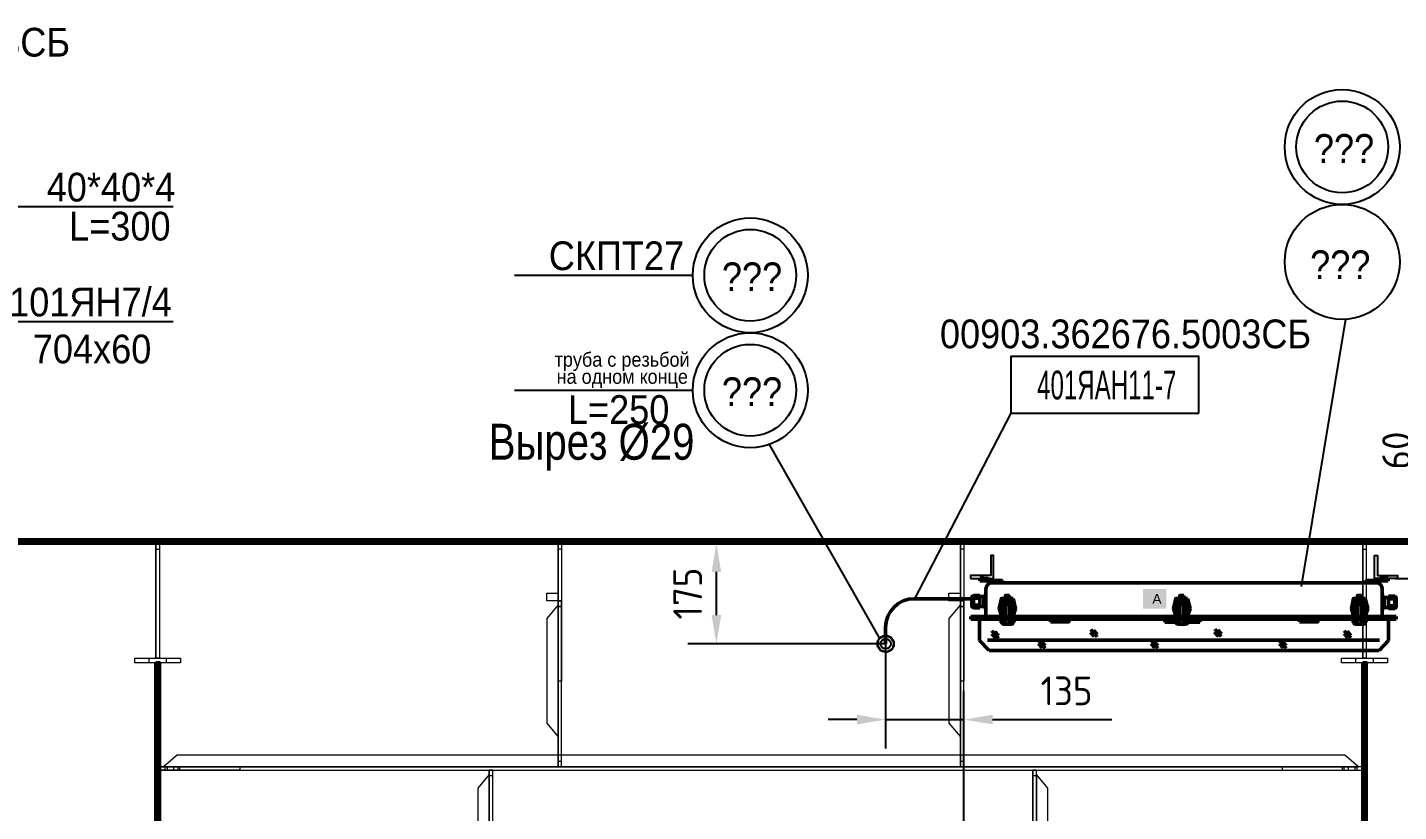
# Model space of a CAD drawing. Header units: millimetres. Extents: x -35117 to 70520, y -28859 to 27816.
# Drawn here: x 66736 to 69122, y -7611 to -6246 of the extents above; entities that cross this region are included whole.
import ezdxf

# ---------------------------------------------------------------- set-up
doc = ezdxf.new("R2010")
doc.units = ezdxf.units.MM
for name, color, linetype in [('-1109', 7, 'Continuous'), ('-1114', 7, 'Continuous'), ('-1512', 7, 'Continuous'), ('ANCHOR', 50, 'Continuous'), ('CABLE', 6, 'Continuous'), ('EQUIPMENT', 7, 'Continuous'), ('Выноски', 7, 'Continuous'), ('Насыщение', 7, 'Continuous'), ('Позиции', 1, 'Continuous'), ('ПозицииОборудования', 7, 'Continuous'), ('Эл.слесарное насыщение', 7, 'Continuous')]:
    doc.layers.add(name, color=color, linetype=linetype)
doc.layers.add('Hull', color=1, linetype='Continuous', lineweight=40)
doc.styles.add('SIMPLEX', font='simplex.shx', dxfattribs={"width": 0.9, "height": 50})
doc.styles.add('ST_1_20', font='arial.ttf')
doc.styles.get("Standard").update_dxf_attribs({"font": 'arial.ttf'})
doc.dimstyles.new('М_20 -1', dxfattribs={"dimscale": 0, "dimtxt": 50, "dimasz": 50, "dimexe": 50, "dimexo": 0, "dimgap": 25, "dimtad": 1, "dimdec": 0, "dimrnd": 5, "dimdsep": 46, "dimtxsty": 'SIMPLEX', "dimcen": 50, "dimclrd": 1, "dimclre": 1, "dimclrt": 3, "dimadec": 0, "dimazin": 0, "dimtfac": 1, "dimtdec": 0, "dimtmove": 0, "dimatfit": 3, "dimfxl": 1, "dimtolj": 1, "dimtzin": 0, "dimarcsym": 0})

# ---------------------------------------------------------------- blocks, each defined once
blk = doc.blocks.new('РР_1508918631_HG-20971400N')
at = {"layer": 'ANCHOR', "color": 0, "linetype": 'ByBlock', "flags": 128}
blk.add_lwpolyline([(2357.7, 1202), (2317.7, 1202), (2317.7, 1242), (2322.7, 1242), (2322.7, 1207), (2357.7, 1207), (2357.7, 1202)], dxfattribs=at)
at = {"layer": 'ANCHOR', "color": 0, "flags": 1}
for tag in ['', 'SystemId', 'Keyword', 'Description', 'DimensionalDescription']:
    blk.add_attdef(tag, (2317, 1202), '', height=1, dxfattribs=at)
blk = doc.blocks.new('РР_1508918631_HG-20971400M')
at = {"layer": 'ANCHOR', "color": 0, "linetype": 'ByBlock', "flags": 128}
blk.add_lwpolyline([(1877.7, 1202), (1837.7, 1202), (1837.7, 1242), (1842.7, 1242), (1842.7, 1207), (1877.7, 1207), (1877.7, 1202)], dxfattribs=at)
at = {"layer": 'ANCHOR', "color": 0, "flags": 1}
for tag in ['', 'SystemId', 'Keyword', 'Description', 'DimensionalDescription']:
    blk.add_attdef(tag, (1837, 1202), '', height=1, dxfattribs=at)
blk = doc.blocks.new('*D303')
at = {"layer": 'Defpoints', "color": 0}
for p in [(69116, -7143.9), (69168.7, -7143.9), (69116, -7205.1)]:
    blk.add_point(p, dxfattribs=at)
at = {"layer": 'EQUIPMENT', "color": 1, "lineweight": -2}
for p, q in [((69168.7, -7093.9), (69168.7, -6921)), ((69116, -7143.9), (69218.7, -7143.9)), ((69168.7, -7205.1), (69168.7, -7143.9)), ((69116, -7205.1), (69218.7, -7205.1)), ((69168.7, -7255.1), (69168.7, -7305.1))]:
    blk.add_line(p, q, dxfattribs=at)
at = {"layer": 'EQUIPMENT', "color": 1}
for points in [[(69160.4, -7093.9), (69177.1, -7093.9), (69168.7, -7143.9)], [(69160.4, -7255.1), (69177.1, -7255.1), (69168.7, -7205.1)]]:
    blk.add_solid(points, dxfattribs=at)
at = {"layer": 'EQUIPMENT', "color": 3, "lineweight": 50, "insert": (69118.7, -6982.5), "char_height": 50, "attachment_point": 5, "rotation": 90, "style": 'SIMPLEX', "bg_fill": 3, "box_fill_scale": 1.1, "bg_fill_color": 256, "bg_fill_true_color": 13158600, "bg_fill_transparency": 0}
blk.add_mtext('\\A1;60', dxfattribs=at)
blk = doc.blocks.new('*D304')
at = {"layer": 'Defpoints', "color": 0, "linetype": 'Continuous'}
for p in [(67935.1, -7143.9), (68229.6, -7143.9), (68229.6, -7318.9)]:
    blk.add_point(p, dxfattribs=at)
at = {"layer": 'Hull', "color": 1, "linetype": 'Continuous', "lineweight": -2}
for p, q in [((68229.6, -7143.9), (67885.1, -7143.9)), ((67935.1, -7268.9), (67935.1, -7193.9)), ((68229.6, -7318.9), (67885.1, -7318.9))]:
    blk.add_line(p, q, dxfattribs=at)
at = {"layer": 'Hull', "color": 1, "linetype": 'Continuous'}
for points in [[(67926.7, -7193.9), (67943.4, -7193.9), (67935.1, -7143.9)], [(67926.7, -7268.9), (67943.4, -7268.9), (67935.1, -7318.9)]]:
    blk.add_solid(points, dxfattribs=at)
at = {"layer": 'Hull', "color": 3, "linetype": 'Continuous', "lineweight": 9, "insert": (67885.1, -7231.4), "char_height": 50, "attachment_point": 5, "rotation": 90, "style": 'SIMPLEX'}
blk.add_mtext('\\A1;175', dxfattribs=at)
blk = doc.blocks.new('*D305')
at = {"layer": 'Defpoints', "color": 0, "linetype": 'Continuous'}
for p in [(68229.6, -7318.9), (68365.8, -7450.8), (68365.8, -10309.1)]:
    blk.add_point(p, dxfattribs=at)
at = {"layer": 'Hull', "color": 1, "linetype": 'Continuous', "lineweight": -2}
for p, q in [((68229.6, -7318.9), (68229.6, -7500.8)), ((68365.8, -10309.1), (68365.8, -7400.8)), ((68179.6, -7450.8), (68129.6, -7450.8)), ((68229.6, -7450.8), (68365.8, -7450.8)), ((68415.8, -7450.8), (68623, -7450.8))]:
    blk.add_line(p, q, dxfattribs=at)
at = {"layer": 'Hull', "color": 1, "linetype": 'Continuous'}
for points in [[(68179.6, -7442.4), (68179.6, -7459.1), (68229.6, -7450.8)], [(68415.8, -7442.4), (68415.8, -7459.1), (68365.8, -7450.8)]]:
    blk.add_solid(points, dxfattribs=at)
at = {"layer": 'Hull', "color": 3, "linetype": 'Continuous', "lineweight": 9, "insert": (68544.4, -7400.8), "char_height": 50, "attachment_point": 5, "style": 'SIMPLEX'}
blk.add_mtext('\\A1;135', dxfattribs=at)

msp = doc.modelspace()

# ---------------------------------------------------------------- hatches: boundary and pattern name
at = {"layer": 'EQUIPMENT', "lineweight": 50}
h = msp.add_hatch(dxfattribs=at)
h.set_pattern_fill('ANSI32', color=2, scale=1.089062)
h.set_pattern_definition([(45, (-118774.998, -105107.19884), (-0.2887812584, 0.2887812584), []), (45, (-118774.80547, -105107.19884), (-0.2887812584, 0.2887812584), [])])
h.paths.add_polyline_path([(69043.847, -7240.074), (69064.29, -7240.074), (69064.29, -7271.211), (69059.441, -7271.211), (69059.441, -7251.125, 0.89349141), (69048.946, -7251.125), (69048.946, -7271.211), (69043.847, -7271.211)])
h.paths.add_polyline_path([(69059.441, -7271.211), (69064.29, -7271.211), (69064.29, -7276.275), (69059.441, -7276.275)])
h.paths.add_polyline_path([(69059.441, -7276.275), (69064.29, -7276.275), (69064.29, -7281.365, -0.31608798), (69060.503, -7284.878), (69059.441, -7284.877)])
h.paths.add_polyline_path([(69043.847, -7271.211), (69048.946, -7271.211), (69048.946, -7276.275), (69043.847, -7276.275)])
h.paths.add_polyline_path([(69043.847, -7276.275), (69048.946, -7276.275), (69048.946, -7284.869), (69048.095, -7284.868, -0.34641657), (69043.847, -7280.94)])
h.paths.add_polyline_path([(69050.7, -7234.732), (69057.77, -7234.732), (69057.77, -7240.074), (69050.7, -7240.074)])
h.paths.add_polyline_path([(68734.624, -7239.948), (68755.067, -7239.948), (68755.067, -7271.211), (68750.218, -7271.211), (68750.218, -7250.999, 0.89349141), (68739.723, -7250.999), (68739.723, -7271.211), (68734.624, -7271.211)])
h.paths.add_polyline_path([(68750.218, -7271.211), (68755.067, -7271.211), (68755.067, -7276.275), (68750.218, -7276.275)])
h.paths.add_polyline_path([(68750.218, -7276.275), (68755.067, -7276.275), (68755.067, -7281.239, -0.31608798), (68751.279, -7284.752), (68750.218, -7284.751)])
h.paths.add_polyline_path([(68734.624, -7271.211), (68739.723, -7271.211), (68739.723, -7276.275), (68734.624, -7276.275)])
h.paths.add_polyline_path([(68734.624, -7276.275), (68739.723, -7276.275), (68739.723, -7284.743), (68738.872, -7284.742, -0.34641657), (68734.624, -7280.814)])
h.paths.add_polyline_path([(68741.477, -7234.606), (68748.547, -7234.606), (68748.547, -7239.948), (68741.477, -7239.948)])
h.paths.add_polyline_path([(68431.1, -7240.015), (68451.543, -7240.015), (68451.543, -7271.211), (68446.694, -7271.211), (68446.694, -7251.067, 0.89349141), (68436.199, -7251.067), (68436.199, -7271.211), (68431.1, -7271.211)])
h.paths.add_polyline_path([(68446.694, -7271.211), (68451.543, -7271.211), (68451.543, -7276.275), (68446.694, -7276.275)])
h.paths.add_polyline_path([(68446.694, -7276.275), (68451.543, -7276.275), (68451.543, -7281.307, -0.31608798), (68447.755, -7284.819), (68446.694, -7284.818)])
h.paths.add_polyline_path([(68431.1, -7276.275), (68436.199, -7276.275), (68436.199, -7284.81), (68435.347, -7284.81, -0.34641657), (68431.1, -7280.881)])
h.paths.add_polyline_path([(68431.1, -7271.211), (68436.199, -7271.211), (68436.199, -7276.275), (68431.1, -7276.275)])
h.paths.add_polyline_path([(68437.952, -7234.673), (68445.023, -7234.673), (68445.023, -7240.015), (68437.952, -7240.015)])
h.paths.add_polyline_path([(68431.1, -7240.015), (68431.1, -7246.255), (68428.996, -7257.592), (68430.901, -7270.248), (68427.242, -7257.641)])
h.paths.add_polyline_path([(68451.543, -7245.812), (68451.543, -7240.015), (68455.695, -7257.641), (68451.543, -7270.951), (68453.797, -7257.588)])
h.paths.add_polyline_path([(68431.1, -7276.275), (68431.1, -7280.407, -0.79965413)])
h.paths.add_polyline_path([(68451.543, -7276.275, -0.75958809), (68451.543, -7280.618)])
h.paths.add_polyline_path([(68734.624, -7239.948), (68734.624, -7246.188), (68732.521, -7257.524), (68734.425, -7270.18), (68730.766, -7257.573)])
h.paths.add_polyline_path([(68755.067, -7245.745), (68755.067, -7239.948), (68759.22, -7257.573), (68755.067, -7270.884), (68757.322, -7257.521)])
h.paths.add_polyline_path([(69043.847, -7240.074), (69043.847, -7246.314), (69041.744, -7257.65), (69043.648, -7270.306), (69039.989, -7257.699)])
h.paths.add_polyline_path([(69064.29, -7245.871), (69064.29, -7240.074), (69068.443, -7257.699), (69064.29, -7271.01), (69066.545, -7257.647)])
h.paths.add_polyline_path([(69064.29, -7276.275, -0.75958809), (69064.29, -7280.618)])
h.paths.add_polyline_path([(69043.847, -7276.275), (69043.847, -7280.407, -0.79965413)])
h.paths.add_polyline_path([(68955.253, -7271.211), (68975.755, -7271.211), (68975.755, -7276.275), (68955.253, -7276.275)])
h.paths.add_polyline_path([(68949.926, -7276.275), (68981.813, -7276.275), (68981.813, -7280.757), (68949.926, -7280.757)])
h.paths.add_polyline_path([(68521.868, -7271.211), (68542.37, -7271.211), (68542.37, -7276.275), (68521.868, -7276.275)])
h.paths.add_polyline_path([(68516.541, -7276.275), (68548.428, -7276.275), (68548.428, -7280.757), (68516.541, -7280.757)])

# ---------------------------------------------------------------- linework, layer by layer
at = {"layer": '-1109', "color": 1, "lineweight": 0}
msp.add_line((66965.811, -7532.898), (66965.811, -7538.898), dxfattribs=at)
at = {"layer": '-1114', "color": 4, "lineweight": 0}
for p, q in [((66965.811, -7538.898), (66965.811, -7532.898)), ((66965.811, -7538.898), (66965.811, -7532.898)), ((69059.811, -7538.898), (69059.811, -7532.898))]:
    msp.add_line(p, q, dxfattribs=at)
at = {"layer": '-1512', "color": 6, "lineweight": 0}
for p, q in [((67845.406, -7137.897), (67843.812, -7137.897)), ((67856.775, -7137.897), (67851.746, -7137.897)), ((67864.813, -7137.897), (67856.775, -7137.897)), ((67865.18, -7137.897), (67864.813, -7137.897)), ((67879.662, -7137.897), (67877.478, -7137.897)), ((67884.213, -7137.897), (67879.662, -7137.897)), ((67885.812, -7137.897), (67884.213, -7137.897)), ((67888.813, -7137.897), (67886.984, -7137.897)), ((69045.406, -7137.897), (69043.812, -7137.897)), ((69056.776, -7137.897), (69051.746, -7137.897)), ((69064.812, -7137.897), (69056.776, -7137.897)), ((69065.18, -7137.897), (69064.812, -7137.897)), ((69079.662, -7137.897), (69077.479, -7137.897)), ((69084.213, -7137.897), (69079.662, -7137.897)), ((69085.812, -7137.897), (69084.213, -7137.897)), ((69088.813, -7137.897), (69086.984, -7137.897))]:
    msp.add_line(p, q, dxfattribs=at)
for points in [[(67847.842, -7137.897), (67845.406, -7137.897), (67843.812, -7137.897), (67842.639, -7137.897)], [(67855.627, -7137.897), (67851.746, -7137.897), (67847.842, -7137.897)], [(67864.813, -7137.897), (67856.775, -7137.897), (67855.627, -7137.897)], [(67873.996, -7137.897), (67865.18, -7137.897), (67864.813, -7137.897)], [(67881.783, -7137.897), (67879.662, -7137.897), (67877.478, -7137.897), (67873.996, -7137.897)], [(67886.984, -7137.897), (67885.812, -7137.897), (67884.213, -7137.897), (67881.783, -7137.897)], [(69047.842, -7137.897), (69045.406, -7137.897), (69043.812, -7137.897), (69042.639, -7137.897)], [(69055.627, -7137.897), (69051.746, -7137.897), (69047.842, -7137.897)], [(69064.812, -7137.897), (69056.776, -7137.897), (69055.627, -7137.897)], [(69073.996, -7137.897), (69065.18, -7137.897), (69064.812, -7137.897)], [(69081.783, -7137.897), (69079.662, -7137.897), (69077.479, -7137.897), (69073.996, -7137.897)], [(69086.984, -7137.897), (69085.812, -7137.897), (69084.213, -7137.897), (69081.783, -7137.897)]]:
    msp.add_lwpolyline(points, dxfattribs=at)
at = {"color": 1}
for centre, radius in [((69024.055, -6454.208), 100), ((69024.055, -6454.208), 79.838), ((67993.932, -6677.542), 100), ((67993.932, -6677.542), 79.838), ((67993.932, -6877.542), 100), ((67993.932, -6877.542), 79.838)]:
    msp.add_circle(centre, radius, dxfattribs=at)
at = {"layer": 'CABLE', "color": 6, "linetype": 'Continuous', "lineweight": 50}
msp.add_lwpolyline([(68379.611, -7240.429), (68279.611, -7240.429, 0.41421356), (68229.611, -7290.429), (68229.611, -7319.01)], format="xyb", dxfattribs=at)
at = {"layer": 'EQUIPMENT', "color": 2, "lineweight": 50}
for p, q in [((68393.402, -7205.096), (68393.402, -7209.096)), ((68397.412, -7212.056), (68397.412, -7201.51)), ((69100.261, -7212.056), (69100.261, -7201.51)), ((69104.271, -7205.096), (69104.271, -7209.096)), ((68403.983, -7270.537), (68403.983, -7222.4)), ((69082.8, -7212.739), (68414.873, -7212.739)), ((68433.127, -7208.739), (68433.127, -7212.739)), ((68508.873, -7212.739), (68465.26, -7212.739)), ((69031.725, -7212.739), (68988.113, -7212.739)), ((69064.546, -7208.739), (69064.546, -7212.739)), ((69093.691, -7271.19), (69093.691, -7223.63)), ((68379.611, -7253.033), (68379.611, -7238.162)), ((68379.611, -7245.429), (68379.611, -7253.033)), ((68382.298, -7256.268), (68382.298, -7234.631)), ((68382.298, -7234.631), (68393.217, -7234.672)), ((68393.217, -7239.437), (68382.298, -7239.437)), ((68393.217, -7251.556), (68382.298, -7251.556)), ((68393.217, -7234.672), (68393.217, -7256.268)), ((68400.716, -7236.737), (68393.217, -7236.737)), ((68400.716, -7236.737), (68400.716, -7234.692)), ((68400.716, -7234.692), (68403.983, -7234.692)), ((68400.716, -7236.737), (68400.716, -7256.289)), ((68400.716, -7239.457), (68403.983, -7239.457)), ((68400.716, -7251.576), (68403.983, -7251.576)), ((68431.1, -7240.015), (68427.242, -7257.641)), ((68431.1, -7246.255), (68428.996, -7257.592)), ((68431.1, -7280.881), (68431.1, -7240.015)), ((68451.543, -7240.015), (68431.1, -7240.015)), ((68436.199, -7251.067), (68436.199, -7284.837)), ((68437.95, -7252.923), (68437.925, -7284.812)), ((68445.023, -7234.673), (68437.952, -7234.673)), ((68437.952, -7240.015), (68437.952, -7234.673)), ((68445.023, -7234.673), (68445.023, -7240.015)), ((68446.694, -7251.067), (68446.694, -7284.837)), ((68451.543, -7240.015), (68451.543, -7281.307)), ((68451.543, -7240.015), (68455.695, -7257.641)), ((68451.543, -7245.812), (68453.797, -7257.588)), ((68734.624, -7239.948), (68730.766, -7257.573)), ((68734.624, -7246.188), (68732.521, -7257.524)), ((68734.624, -7280.814), (68734.624, -7239.948)), ((68755.067, -7239.948), (68734.624, -7239.948)), ((68739.723, -7250.999), (68739.723, -7284.77)), ((68741.475, -7252.856), (68741.45, -7284.744)), ((68748.547, -7234.606), (68741.477, -7234.606)), ((68741.477, -7239.948), (68741.477, -7234.606)), ((68748.544, -7253.387), (68748.52, -7284.75)), ((68748.547, -7234.606), (68748.547, -7239.948)), ((68750.218, -7250.999), (68750.218, -7284.77)), ((68755.067, -7239.948), (68755.067, -7281.239)), ((68755.067, -7239.948), (68759.22, -7257.573)), ((68755.067, -7245.745), (68757.322, -7257.521)), ((69043.847, -7240.074), (69039.989, -7257.699)), ((69043.847, -7246.314), (69041.744, -7257.65)), ((69043.847, -7280.94), (69043.847, -7240.074)), ((69064.29, -7240.074), (69043.847, -7240.074)), ((69048.946, -7251.125), (69048.946, -7284.896)), ((69050.698, -7252.982), (69050.673, -7284.87)), ((69057.77, -7234.732), (69050.7, -7234.732)), ((69050.7, -7240.074), (69050.7, -7234.732)), ((69057.77, -7234.732), (69057.77, -7240.074)), ((69059.441, -7251.125), (69059.441, -7284.896)), ((69064.29, -7240.074), (69064.29, -7281.365)), ((69064.29, -7240.074), (69068.443, -7257.699)), ((69064.29, -7245.871), (69066.545, -7257.647)), ((69096.958, -7235.972), (69093.691, -7235.972)), ((69096.958, -7240.685), (69093.691, -7240.685)), ((69096.958, -7252.804), (69093.691, -7252.804)), ((69096.958, -7255.523), (69096.958, -7235.972)), ((69096.958, -7238.098), (69104.456, -7238.098)), ((69104.456, -7257.589), (69104.456, -7235.993)), ((69104.456, -7235.993), (69115.376, -7235.993)), ((69104.456, -7240.705), (69115.376, -7240.705)), ((69104.456, -7252.824), (69115.376, -7252.824)), ((69115.376, -7235.993), (69115.376, -7257.629)), ((69118.063, -7246.831), (69118.063, -7239.228)), ((69118.063, -7239.228), (69118.063, -7254.099)), ((68378.046, -7271.211), (68378.046, -7276.275)), ((69118.046, -7271.211), (68378.046, -7271.211)), ((69118.046, -7276.275), (68378.046, -7276.275)), ((68393.217, -7256.268), (68382.298, -7256.268)), ((68393.103, -7276.275), (68393.103, -7313.08)), ((68400.716, -7254.162), (68393.217, -7254.162)), ((68400.716, -7256.289), (68403.983, -7256.289)), ((68427.242, -7257.641), (68431.1, -7270.933)), ((68428.996, -7257.592), (68430.901, -7270.248)), ((68445.02, -7253.454), (68444.996, -7284.817)), ((68453.797, -7257.588), (68451.543, -7270.951)), ((68455.695, -7257.641), (68451.543, -7270.951)), ((68516.541, -7280.757), (68516.541, -7276.275)), ((68521.868, -7271.211), (68521.868, -7276.275)), ((68542.37, -7276.275), (68542.37, -7271.211)), ((68548.428, -7276.275), (68548.428, -7280.757)), ((68715.182, -7281.239), (68715.182, -7276.275)), ((68730.766, -7257.573), (68734.624, -7270.865)), ((68732.521, -7257.524), (68734.425, -7270.18)), ((68757.322, -7257.521), (68755.067, -7270.884)), ((68759.22, -7257.573), (68755.067, -7270.884)), ((68776.247, -7281.239), (68776.247, -7276.275)), ((68949.926, -7280.757), (68949.926, -7276.275)), ((68955.253, -7271.211), (68955.253, -7276.275)), ((68975.755, -7276.275), (68975.755, -7271.211)), ((68981.813, -7276.275), (68981.813, -7280.757)), ((69039.989, -7257.699), (69043.847, -7270.991)), ((69041.744, -7257.65), (69043.648, -7270.306)), ((69057.768, -7253.513), (69057.743, -7284.876)), ((69066.545, -7257.647), (69064.29, -7271.01)), ((69068.443, -7257.699), (69064.29, -7271.01)), ((69096.958, -7257.568), (69093.691, -7257.568)), ((69096.958, -7255.523), (69096.958, -7257.568)), ((69096.958, -7255.523), (69104.456, -7255.523)), ((69115.376, -7257.629), (69104.456, -7257.589)), ((69104.562, -7276.275), (69104.562, -7313.08)), ((69118.046, -7271.211), (69118.046, -7276.268)), ((68414.613, -7296.582), (68425.768, -7309.136)), ((68419.549, -7297.556), (68425.938, -7304.648)), ((68447.755, -7284.819), (68435.347, -7284.81)), ((68548.428, -7280.757), (68516.541, -7280.757)), ((68586.184, -7299.282), (68592.573, -7306.374)), ((68586.493, -7294.1), (68597.648, -7306.654)), ((68591.428, -7295.074), (68597.818, -7302.165)), ((68734.709, -7281.228), (68715.182, -7281.239)), ((68751.279, -7284.752), (68738.872, -7284.742)), ((68755.067, -7281.239), (68776.247, -7281.239)), ((68802.121, -7298.799), (68808.51, -7305.89)), ((68802.43, -7293.616), (68813.585, -7306.171)), ((68807.366, -7294.59), (68813.755, -7301.682)), ((68981.813, -7280.757), (68949.926, -7280.757)), ((69027.738, -7296.144), (69038.893, -7308.699)), ((69032.674, -7297.119), (69039.064, -7304.21)), ((69060.503, -7284.878), (69048.095, -7284.868)), ((68393.103, -7313.08), (68409.625, -7330.739)), ((69088.709, -7312.406), (68406.973, -7312.406)), ((68414.304, -7301.764), (68420.694, -7308.856)), ((68495.61, -7318.943), (68502, -7326.035)), ((68495.92, -7313.76), (68507.075, -7326.315)), ((68500.855, -7314.734), (68507.245, -7321.826)), ((68691.872, -7318.951), (68698.262, -7326.043)), ((68692.181, -7313.769), (68703.336, -7326.323)), ((68697.117, -7314.743), (68703.507, -7321.834)), ((68914.892, -7318.966), (68921.282, -7326.058)), ((68915.201, -7313.784), (68926.356, -7326.338)), ((68920.137, -7314.758), (68926.527, -7321.849)), ((69027.429, -7301.327), (69033.819, -7308.419)), ((69104.562, -7313.08), (69088.132, -7330.739)), ((69088.132, -7330.739), (68409.625, -7330.739))]:
    msp.add_line(p, q, dxfattribs=at)
for points in [[(68433.127, -7208.739), (68415.632, -7208.739), (68406.374, -7205.096), (68393.402, -7205.096)], [(69064.546, -7208.739), (69082.041, -7208.739), (69091.299, -7205.096), (69104.271, -7205.096)], [(68433.127, -7212.739), (68414.873, -7212.739), (68405.616, -7209.096), (68393.402, -7209.096)], [(69064.546, -7212.739), (69082.8, -7212.739), (69092.058, -7209.096), (69104.271, -7209.096)]]:
    msp.add_lwpolyline(points, dxfattribs=at)
for centre, radius, start, end in [((68414.873, -7223.63), 10.891, 90, 180), ((69082.8, -7223.63), 10.891, 0, 90), ((68383.198, -7238.127), 3.59, 104.564541, 180.889137), ((68382.954, -7252.989), 3.344, 180.745631, 258.677189), ((68441.446, -7251.659), 5.281, 6.438972, 173.561028), ((68441.445, -7253.719), 3.585, 4.236783, 167.180639), ((68744.97, -7251.592), 5.281, 6.438972, 173.561028), ((68744.97, -7253.651), 3.585, 4.236783, 167.180639), ((69054.194, -7251.718), 5.281, 6.438972, 173.561028), ((69054.193, -7253.777), 3.585, 4.236783, 167.180639), ((69114.719, -7239.271), 3.344, 0.745631, 78.677189), ((68431.565, -7278.341), 2.118, 102.704555, 257.295445), ((68450.938, -7278.447), 2.254, 285.560258, 74.439742), ((69044.313, -7278.341), 2.118, 102.704555, 257.295445), ((69063.686, -7278.447), 2.254, 285.560258, 74.439742), ((69114.475, -7254.134), 3.59, 284.564541, 0.889137), ((68435.718, -7280.148), 4.677, 189.023542, 268.27764), ((68447.149, -7280.367), 4.494, 277.474318, 347.922659), ((68739.243, -7280.08), 4.677, 189.023542, 268.27764), ((68750.673, -7280.299), 4.494, 277.474318, 347.922659), ((69048.466, -7280.206), 4.677, 189.023542, 268.27764), ((69059.896, -7280.425), 4.494, 277.474318, 347.922659)]:
    msp.add_arc(centre, radius, start, end, dxfattribs=at)
at = {"layer": 'Hull', "color": 4, "linetype": 'Continuous', "lineweight": 50}
for p, q in [((69265.81, -7137.897), (63678.811, -7137.897)), ((66115.811, -7137.897), (69265.81, -7137.897)), ((69265.81, -7143.897), (66115.811, -7143.897)), ((66959.811, -7351.899), (66959.811, -9736.896)), ((69059.811, -7351.899), (69059.811, -9736.896))]:
    msp.add_line(p, q, dxfattribs=at)
at = {"layer": 'Hull', "color": 86, "linetype": 'Continuous', "lineweight": 9}
for p, q in [((66959.811, -7143.897), (66959.811, -7343.897)), ((66959.811, -7153.898), (66965.811, -7153.898)), ((67659.811, -7243.897), (67659.811, -7143.897)), ((67665.811, -7153.898), (67659.811, -7153.898)), ((68359.811, -7243.897), (68359.811, -7143.897)), ((68365.81, -7153.898), (68359.811, -7153.898)), ((69059.811, -7143.897), (69059.811, -7343.897)), ((69059.811, -7153.898), (69065.81, -7153.898)), ((67639.81, -7243.897), (67639.81, -7230.506)), ((67639.81, -7230.506), (67659.811, -7230.506)), ((67639.81, -7243.897), (67639.81, -7230.506)), ((67659.811, -7243.897), (67639.81, -7243.897)), ((67659.811, -7251.047), (67639.81, -7274.885)), ((67659.811, -7230.506), (67659.811, -7243.897)), ((67659.811, -7243.897), (67659.811, -7253.898)), ((67659.811, -7480.747), (67659.811, -7251.047)), ((68339.811, -7243.897), (68339.811, -7230.506)), ((68339.811, -7230.506), (68359.811, -7230.506)), ((68339.811, -7243.897), (68339.811, -7230.506)), ((68359.811, -7243.897), (68339.811, -7243.897)), ((68359.811, -7251.047), (68339.811, -7274.885)), ((68359.811, -7230.506), (68359.811, -7243.897)), ((68359.811, -7243.897), (68359.811, -7253.898)), ((68359.811, -7480.747), (68359.811, -7251.047)), ((67639.81, -7274.885), (67639.81, -7456.913)), ((67665.811, -7253.898), (67659.811, -7253.898)), ((67659.811, -7253.898), (67665.811, -7253.898)), ((67659.811, -7253.898), (67659.811, -7383.896)), ((67665.811, -7522.898), (67665.811, -7253.898)), ((68339.811, -7274.885), (68339.811, -7456.913)), ((68365.81, -7253.898), (68359.811, -7253.898)), ((68359.811, -7253.898), (68365.81, -7253.898)), ((68359.811, -7253.898), (68359.811, -7383.896)), ((68365.81, -7522.898), (68365.81, -7253.898)), ((66922.811, -7351.899), (66922.811, -7343.897)), ((66922.811, -7343.897), (66947.811, -7343.897)), ((66922.811, -7351.899), (66922.811, -7343.897)), ((66947.811, -7351.899), (66947.811, -7343.897)), ((66947.811, -7343.897), (66977.811, -7343.897)), ((66977.811, -7343.897), (66977.811, -7351.899)), ((66977.811, -7343.897), (67002.811, -7343.897)), ((67002.811, -7343.897), (67002.811, -7351.899)), ((69022.811, -7351.899), (69022.811, -7343.897)), ((69022.811, -7343.897), (69047.811, -7343.897)), ((69022.811, -7351.899), (69022.811, -7343.897)), ((69047.811, -7351.899), (69047.811, -7343.897)), ((69047.811, -7343.897), (69077.811, -7343.897)), ((69077.811, -7343.897), (69077.811, -7351.899)), ((69077.811, -7343.897), (69102.811, -7343.897)), ((69102.811, -7343.897), (69102.811, -7351.899)), ((66947.811, -7351.899), (66922.811, -7351.899)), ((66977.811, -7351.899), (66947.811, -7351.899)), ((67002.811, -7351.899), (66977.811, -7351.899)), ((69047.811, -7351.899), (69022.811, -7351.899)), ((69077.811, -7351.899), (69047.811, -7351.899)), ((69102.811, -7351.899), (69077.811, -7351.899)), ((67639.81, -7456.913), (67659.811, -7480.747)), ((68339.811, -7456.913), (68359.811, -7480.747)), ((66996.797, -7512.897), (66972.961, -7532.898)), ((66996.797, -7512.897), (66972.961, -7532.898)), ((66965.811, -7532.898), (66975.811, -7532.898)), ((66979.205, -7532.898), (66965.811, -7532.898)), ((66965.811, -7532.898), (66965.811, -7538.898)), ((66975.811, -7538.898), (66965.811, -7538.898)), ((66965.811, -7538.898), (66979.205, -7538.898)), ((66975.811, -7538.898), (66975.811, -7532.898)), ((66975.811, -7532.898), (67105.811, -7532.898)), ((67105.811, -7538.898), (66975.811, -7538.898)), ((66979.205, -7532.898), (66979.205, -7538.898)), ((66990.559, -7532.898), (66979.205, -7532.898)), ((66979.205, -7538.898), (66990.559, -7538.898)), ((66990.559, -7532.898), (66990.559, -7538.898)), ((66998.147, -7532.898), (66990.559, -7532.898)), ((66990.559, -7538.898), (66998.147, -7538.898)), ((66998.147, -7532.898), (66998.147, -7538.898)), ((67000.811, -7532.898), (66998.147, -7532.898)), ((66998.147, -7538.898), (67000.811, -7538.898)), ((67000.811, -7532.898), (67000.811, -7538.898)), ((69024.811, -7532.898), (67000.811, -7532.898)), ((67000.811, -7538.898), (69024.811, -7538.898)), ((67105.811, -7532.898), (67105.811, -7538.898)), ((67539.81, -7538.898), (67539.81, -8648.899)), ((67659.811, -7522.898), (67665.811, -7522.898)), ((67659.811, -7532.898), (67659.811, -7522.898)), ((68359.811, -7522.898), (68365.81, -7522.898)), ((68359.811, -7532.898), (68359.811, -7522.898)), ((68485.811, -8648.899), (68485.811, -7538.898)), ((68485.811, -7538.898), (68485.811, -7548.899)), ((68919.81, -7532.898), (68919.81, -7538.898)), ((69049.811, -7532.898), (68919.81, -7532.898)), ((68919.81, -7532.898), (68919.81, -7538.898)), ((68919.81, -7538.898), (69049.811, -7538.898)), ((69024.811, -7538.898), (69024.811, -7532.898)), ((69027.475, -7532.898), (69024.811, -7532.898)), ((69024.811, -7538.898), (69027.475, -7538.898)), ((69027.475, -7538.898), (69027.475, -7532.898)), ((69035.062, -7532.898), (69027.475, -7532.898)), ((69027.475, -7538.898), (69035.062, -7538.898)), ((69035.062, -7538.898), (69035.062, -7532.898)), ((69046.416, -7532.898), (69035.062, -7532.898)), ((69035.062, -7538.898), (69046.416, -7538.898)), ((69046.416, -7538.898), (69046.416, -7532.898)), ((69059.811, -7532.898), (69046.416, -7532.898)), ((69046.416, -7538.898), (69059.811, -7538.898)), ((69049.811, -7538.898), (69049.811, -7532.898)), ((69059.811, -7532.898), (69049.811, -7532.898)), ((69049.811, -7538.898), (69059.811, -7538.898)), ((69059.811, -7538.898), (69059.811, -7532.898)), ((67539.81, -7546.048), (67519.811, -7569.883)), ((67539.81, -8641.749), (67539.81, -7546.048)), ((67545.811, -7548.899), (67539.81, -7548.899)), ((67545.811, -8638.898), (67545.811, -7548.899)), ((68491.81, -7548.899), (68485.811, -7548.899)), ((68491.81, -7546.048), (68491.81, -8641.749)), ((68491.81, -7546.048), (68491.81, -8641.749)), ((68491.81, -8638.898), (68491.81, -7548.899)), ((67519.811, -7569.883), (67519.811, -8617.911))]:
    msp.add_line(p, q, dxfattribs=at)
for points in [[(66959.811, -7143.897), (66965.811, -7143.897), (66965.811, -7153.898)], [(66959.811, -7343.897), (66959.811, -7153.898), (66959.811, -7143.897)], [(66965.811, -7153.898), (66965.811, -7343.897), (66959.811, -7343.897)], [(67659.811, -7143.897), (67665.811, -7143.897), (67665.811, -7153.898)], [(67659.811, -7143.897), (67659.811, -7153.898), (67659.811, -7243.897)], [(67665.811, -7153.898), (67665.811, -7243.897), (67659.811, -7243.897)], [(68359.811, -7143.897), (68365.81, -7143.897), (68365.81, -7153.898)], [(68359.811, -7143.897), (68359.811, -7153.898), (68359.811, -7243.897)], [(68365.81, -7153.898), (68365.81, -7243.897), (68359.811, -7243.897)], [(69059.811, -7143.897), (69065.81, -7143.897), (69065.81, -7153.898)], [(69059.811, -7343.897), (69059.811, -7153.898), (69059.811, -7143.897)], [(69065.81, -7153.898), (69065.81, -7343.897), (69059.811, -7343.897)], [(67659.811, -7251.047), (67639.81, -7274.885), (67639.81, -7456.913), (67659.811, -7480.747)], [(67665.811, -7253.898), (67665.811, -7243.897), (67659.811, -7243.897)], [(67659.811, -7522.898), (67659.811, -7253.898), (67659.811, -7243.897)], [(67659.811, -7243.897), (67659.811, -7487.897), (67659.811, -7489.798), (67659.811, -7495.218), (67659.811, -7503.33), (67659.811, -7512.897), (67659.811, -7532.898)], [(67659.811, -7243.897), (67665.811, -7243.897), (67665.811, -7253.898)], [(67659.811, -7383.896), (67659.811, -7375.141), (67659.811, -7243.897)], [(68359.811, -7251.047), (68339.811, -7274.885), (68339.811, -7456.913), (68359.811, -7480.747)], [(68365.81, -7253.898), (68365.81, -7243.897), (68359.811, -7243.897)], [(68359.811, -7522.898), (68359.811, -7253.898), (68359.811, -7243.897)], [(68359.811, -7243.897), (68359.811, -7487.897), (68359.811, -7489.798), (68359.811, -7495.218), (68359.811, -7503.33), (68359.811, -7512.897), (68359.811, -7532.898)], [(68359.811, -7243.897), (68365.81, -7243.897), (68365.81, -7253.898)], [(68359.811, -7383.896), (68359.811, -7375.141), (68359.811, -7243.897)], [(67665.811, -7253.898), (67665.811, -7383.896), (67659.811, -7383.896)], [(68365.81, -7253.898), (68365.81, -7383.896), (68359.811, -7383.896)], [(66972.961, -7532.898), (69052.66, -7532.898), (69028.824, -7512.897), (66996.797, -7512.897)], [(67545.811, -7548.899), (67545.811, -7538.898), (67539.81, -7538.898)], [(67539.81, -8638.898), (67539.81, -7548.899), (67539.81, -7538.898)], [(67659.811, -7532.898), (67665.811, -7532.898), (67665.811, -7522.898)], [(68359.811, -7532.898), (68365.81, -7532.898), (68365.81, -7522.898)], [(68491.81, -7548.899), (68491.81, -7538.898), (68485.811, -7538.898)], [(67539.81, -7546.048), (67519.811, -7569.883), (67519.811, -8617.911), (67539.81, -8641.749)], [(68485.811, -7548.899), (68485.811, -8638.898), (68485.811, -8648.899)], [(68491.81, -8641.749), (68511.811, -8617.911), (68511.811, -7569.883), (68491.81, -7546.048)]]:
    msp.add_lwpolyline(points, dxfattribs=at)
at = {"layer": 'Hull', "color": 4, "linetype": 'Continuous', "lineweight": 50}
for points in [[(66959.811, -7351.899), (66965.811, -7351.899), (66965.811, -9701.899)], [(66959.811, -9736.896), (66959.811, -9723.505), (66959.811, -9712.146), (66959.811, -9704.56), (66959.811, -9701.899), (66959.811, -7351.899)], [(69059.811, -7351.899), (69065.81, -7351.899), (69065.81, -9701.899)], [(69059.811, -9736.896), (69059.811, -9723.505), (69059.811, -9712.146), (69059.811, -9704.56), (69059.811, -9701.899), (69059.811, -7351.899)]]:
    msp.add_lwpolyline(points, dxfattribs=at)
at = {"layer": 'Выноски', "color": 1}
msp.add_line((68219.631, -7309.42), (68027.487, -6971.744), dxfattribs=at)
msp.add_lwpolyline([(68774.696, -6917.583), (68774.696, -6818.583), (68447.715, -6818.583), (68447.715, -6917.583), (68774.696, -6917.583)], dxfattribs=at)
at = {"layer": 'Насыщение', "color": 1}
for p, q in [((69029.827, -6754.041), (68952.67, -7219.42)), ((68447.715, -6917.583), (68279.611, -7240.429))]:
    msp.add_line(p, q, dxfattribs=at)
at = {"layer": 'Насыщение'}
msp.add_lwpolyline([(68227.324, -7304.692), (68238.119, -7307.269), (68243.929, -7316.724), (68241.352, -7327.519), (68231.897, -7333.329), (68221.103, -7330.752), (68215.292, -7321.297), (68217.869, -7310.502)], close=True, dxfattribs=at)
for centre, radius in [((68229.611, -7318.897), 14.5), ((68229.611, -7319.01), 8.855)]:
    msp.add_circle(centre, radius, dxfattribs=at)
at = {"layer": 'ПозицииОборудования', "color": 1}
for p, q in [((66679.277, -6558.103), (66989.652, -6558.103)), ((67583.557, -6677.542), (67893.932, -6677.542)), ((66679.277, -6758.103), (66989.652, -6758.103)), ((67583.557, -6877.542), (67893.932, -6877.542))]:
    msp.add_line(p, q, dxfattribs=at)
msp.add_circle((69024.055, -6654.208), 100, dxfattribs=at)

# ---------------------------------------------------------------- block references
at = {"layer": 'Эл.слесарное насыщение', "lineweight": 50, "xscale": -1}
msp.add_blockref('РР_1508918631_HG-20971400N', (70735.072, -8407.124), dxfattribs=at)
at = {"layer": 'Эл.слесарное насыщение', "lineweight": 50}
msp.add_blockref('РР_1508918631_HG-20971400M', (67242.597, -8407.124), dxfattribs=at)

# ---------------------------------------------------------------- texts
at = {"insert": (68709.616, -7232.144), "char_height": 17.15, "width": 23.82728, "attachment_point": 3, "style": 'ST_1_20', "bg_fill": 1, "box_fill_scale": 1.5, "bg_fill_color": 30, "bg_fill_transparency": 0}
msp.add_mtext('{\\C1;А}', dxfattribs=at)
at = {"layer": 'Выноски', "color": 3, "width": 0.6}
msp.add_text('401ЯАН11-7', height=50, dxfattribs=at).set_placement((68493.192, -6893.583))
at = {"layer": 'Выноски', "color": 3, "ltscale": 100, "width": 0.8}
msp.add_text('Вырез %%C29', height=62.5, dxfattribs=at).set_placement((67538.958, -6998.497))
at = {"layer": 'Насыщение', "color": 3, "width": 0.9}
for p in [(68974.789, -6481.825, 136.634), (67944.666, -6705.159, 136.634), (67944.666, -6905.159, 136.634)]:
    msp.add_text('???', height=50, dxfattribs=at).set_placement(p)
at = {"layer": 'Позиции', "color": 3, "width": 0.9}
for p in [(66164.429, -6296.894), (68324.079, -6804.51)]:
    msp.add_text('00903.362676.5003СБ', height=50, dxfattribs=at).set_placement(p)
at = {"layer": 'ПозицииОборудования', "color": 3, "width": 0.9}
for s, height, p in [('40*40*4', 50, (66769.733, -6549.081)), ('L=300', 50, (66808.758, -6617.034)), ('СКПТ27', 50, (67643.435, -6668.52)), ('???', 50, (68968.271, -6684.208)), ('101ЯН7/4', 50, (66704.351, -6749.081)), ('704х60', 50, (66745.565, -6830.746)), ('труба с резьбой ', 25, (67653.483, -6836.616)), ('на одном конце', 25, (67656.976, -6866.399)), ('L=250', 50, (67676.701, -6936.202))]:
    msp.add_text(s, height=height, dxfattribs=at).set_placement(p)

# ---------------------------------------------------------------- dimensions: what is measured, and where the dimension line sits
at = {"layer": 'Hull', "color": 86, "linetype": 'Continuous', "lineweight": 9}
dim = msp.add_linear_dim(base=(67935.063, -7143.897), p1=(68229.611, -7318.897), p2=(68229.611, -7143.897), angle=90, dimstyle='М_20 -1', override={"dimscale": 1, "dimfxl": 1.25}, dxfattribs=at)
dim.commit()
dim.dimension.update_dxf_attribs({"geometry": '*D304', "text_midpoint": (67885.063, -7231.397)})
dim = msp.add_linear_dim(base=(68365.81, -7450.772), p1=(68229.611, -7318.897), p2=(68365.81, -10309.107), angle=180, dimstyle='М_20 -1', override={"dimscale": 1, "dimfxl": 1.25}, dxfattribs=at)
dim.commit()
dim.dimension.update_dxf_attribs({"geometry": '*D305', "text_midpoint": (68544.382, -7450.772), "dimtype": 160})

# ---------------------------------------------------------------- next in the draw order: dimensions: what is measured, and where the dimension line sits
at = {"layer": 'EQUIPMENT', "color": 2, "lineweight": 50}
dim = msp.add_linear_dim(base=(69168.746, -7143.897), p1=(69115.963, -7205.096), p2=(69115.963, -7143.897), angle=90, dimstyle='М_20 -1', override={"dimscale": 1, "dimfxl": 1.25, "dimtfill": 1}, dxfattribs=at)
dim.commit()
dim.dimension.update_dxf_attribs({"geometry": '*D303', "text_midpoint": (69118.746, -6982.468)})

doc.saveas('drawing.dxf')
